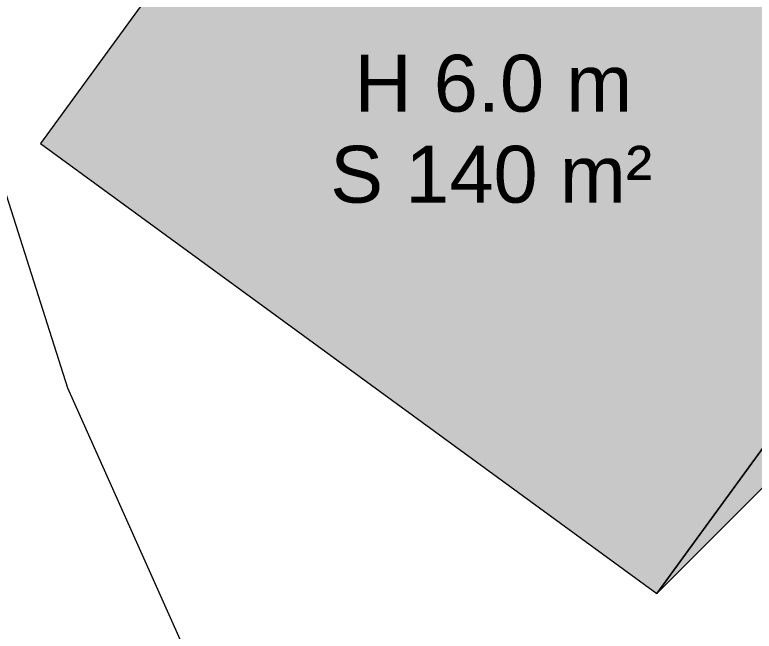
# Model space of a CAD drawing. Header units: metres. Extents: x -3 to 687, y -1 to 1371.
# Drawn here: x 112.41 to 125.42, y 380.41 to 391.25 of the extents above; entities that cross this region are included whole.
import ezdxf

# ---------------------------------------------------------------- set-up
doc = ezdxf.new("R2010")
doc.units = ezdxf.units.M
doc.header["$MEASUREMENT"] = 0
for name, color, linetype, lineweight, true_color in [('TPX_BUILDING_AREAS_TEXT', 7, 'CONTINUOUS', 0, 0x000000), ('TPX_BUILDING_HEIGHTS_TEXT', 7, 'CONTINUOUS', 0, 0x000000), ('TPX_BUILDINGS', 7, 'CONTINUOUS', 0, 0x000000), ('TPX_BUILDINGS_HATCH', 7, 'CONTINUOUS', 0, 0xf0f0f0), ('TPX_BUILDINGS_SHADOWS_HATCH', 7, 'CONTINUOUS', 0, 0x000000), ('TPX_BUILDINGS_SHADOWS_OUTLINES', 7, 'CONTINUOUS', 0, 0x000000), ('TPX_RAILWAYS_AXES', 7, 'CONTINUOUS', 0, 0x464646)]:
    doc.layers.add(name, color=color, linetype=linetype, lineweight=lineweight, true_color=true_color)
doc.styles.add('TPX_TEXTE', font='arial.ttf')

msp = doc.modelspace()

# ---------------------------------------------------------------- hatches: boundary and pattern name
at = {"layer": 'TPX_BUILDINGS_HATCH'}
msp.add_hatch(color=256, dxfattribs=at).paths.add_polyline_path([(119.012, 397.411), (112.861, 388.98), (123.708, 381.072), (129.858, 389.503), (119.012, 397.411)])
at = {"layer": 'TPX_BUILDINGS_SHADOWS_HATCH'}
msp.add_hatch(color=256, dxfattribs=at).paths.add_polyline_path([(123.254, 401.654), (119.012, 397.411), (129.858, 389.503), (123.708, 381.072), (127.95, 385.315), (134.101, 393.746), (123.254, 401.654)])

# ---------------------------------------------------------------- linework, layer by layer
at = {"layer": 'TPX_BUILDINGS', "elevation": 0.042}
msp.add_lwpolyline([(119.012, 397.411), (112.861, 388.98), (123.708, 381.072), (129.858, 389.503)], close=True, dxfattribs=at)
at = {"layer": 'TPX_BUILDINGS_SHADOWS_OUTLINES', "elevation": 0.039}
msp.add_lwpolyline([(123.254, 401.654), (119.012, 397.411), (129.858, 389.503), (123.708, 381.072), (127.95, 385.315), (134.101, 393.746)], close=True, dxfattribs=at)
at = {"layer": 'TPX_RAILWAYS_AXES', "elevation": 0.033}
msp.add_lwpolyline([(0, 755.894), (36.337, 640.418), (92.412, 450.472), (113.337, 384.686), (153.625, 294.794), (207.155, 229.702), (326.581, 123.099), (374.298, 84.544), (420.197, 51.117), (516.851, 4.2), (526.369, 0)], dxfattribs=at)

# ---------------------------------------------------------------- texts
at = {"layer": 'TPX_BUILDING_AREAS_TEXT', "style": 'TPX_TEXTE'}
msp.add_text('S 140 m²', height=1, dxfattribs=at).set_placement((117.96, 387.942, 0.045))
at = {"layer": 'TPX_BUILDING_HEIGHTS_TEXT', "style": 'TPX_TEXTE'}
msp.add_text('H 6.0 m', height=1, dxfattribs=at).set_placement((118.385, 389.542, 0.045))

doc.saveas('drawing.dxf')
